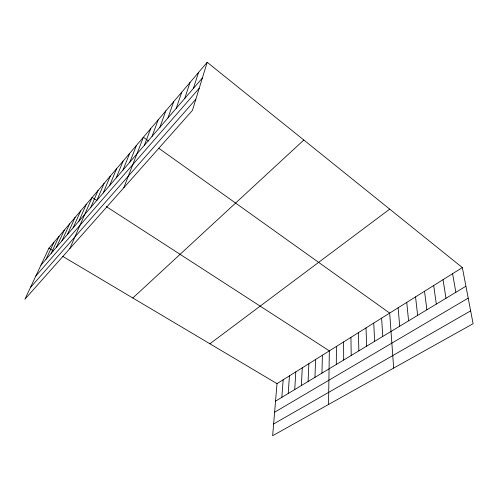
<?xml version="1.0" encoding="UTF-8"?>
<svg xmlns="http://www.w3.org/2000/svg" width="498" height="498" viewBox="0 0 498 498"><rect width="100%" height="100%" fill="white"/><g stroke="black" fill="none" stroke-linecap="round" stroke-linejoin="round"><path stroke-width="0.75" d="M336.312 364.461L336.405 346.452M328.537 404.482L329.34 350.878L106.292 206.583M321.957 373.133L322.393 355.223M314.966 377.347L315.57 359.5M308.106 381.493L308.866 363.702M301.365 385.564L302.274 367.823M294.741 389.56L295.793 371.882M288.23 393.488L289.425 375.872M281.831 397.354L283.169 379.793M462.349 267.575L277.006 383.647L272.649 435.713L473.1 323.7L462.349 267.575L207.199 62.287L48.941 248.172L24.9 299.254L192.421 110.4L207.199 62.287M193.405 88.432L198.49 72.515M184.69 98.536L190.006 82.481M176.205 108.371L181.745 92.192M167.938 117.951L173.684 101.654M159.883 127.289L165.828 110.886M152.039 136.39L158.159 119.887M144.389 145.254L150.682 128.671M123.809 187.746L143.38 137.249L148.821 141.133M129.86 162.099L136.458 145.379M122.956 170.104L129.698 153.322M116.215 177.917L123.087 161.084M109.628 185.555L116.625 168.679M103.186 193.019L110.301 176.099M96.892 200.321L104.119 183.364M90.742 207.454L98.069 190.473M69.77 248.67L92.142 197.432L96.662 200.352M78.827 221.261L86.347 204.242M73.069 227.941L80.67 210.909M67.429 234.477L75.111 217.439M61.908 240.883L69.664 223.839M56.498 247.151L64.323 230.107M51.201 253.289L59.094 236.245M46.015 259.302L53.971 242.271M40.929 265.197L202.356 78.049M35.825 276.048L199.231 88.233M30.378 287.62L195.857 99.22M132.823 297.997L303.824 140.031M209.888 343.776L389.71 209.135M275.543 401.151L465.923 286.226M274.616 412.22L468.201 298.134M273.632 423.966L470.641 310.87M48.941 248.172L53.523 250.892M62.63 256.302L277.006 383.647M158.675 148.167L389.679 313.086L393.669 368.084M452.595 273.688L455.844 292.307M443.039 279.671L445.984 298.258M433.683 285.528L436.329 304.085M424.52 291.268L426.886 309.787M415.55 296.889L417.635 315.371M406.754 302.398L408.578 320.843M398.132 307.795L399.707 326.196M381.636 318.122L382.744 336.436M373.743 323.065L374.633 341.335M365.999 327.914L366.671 346.135M358.398 332.676L358.871 350.847M350.934 337.351L351.208 355.472M343.601 341.945L343.695 360.01"/></g></svg>
